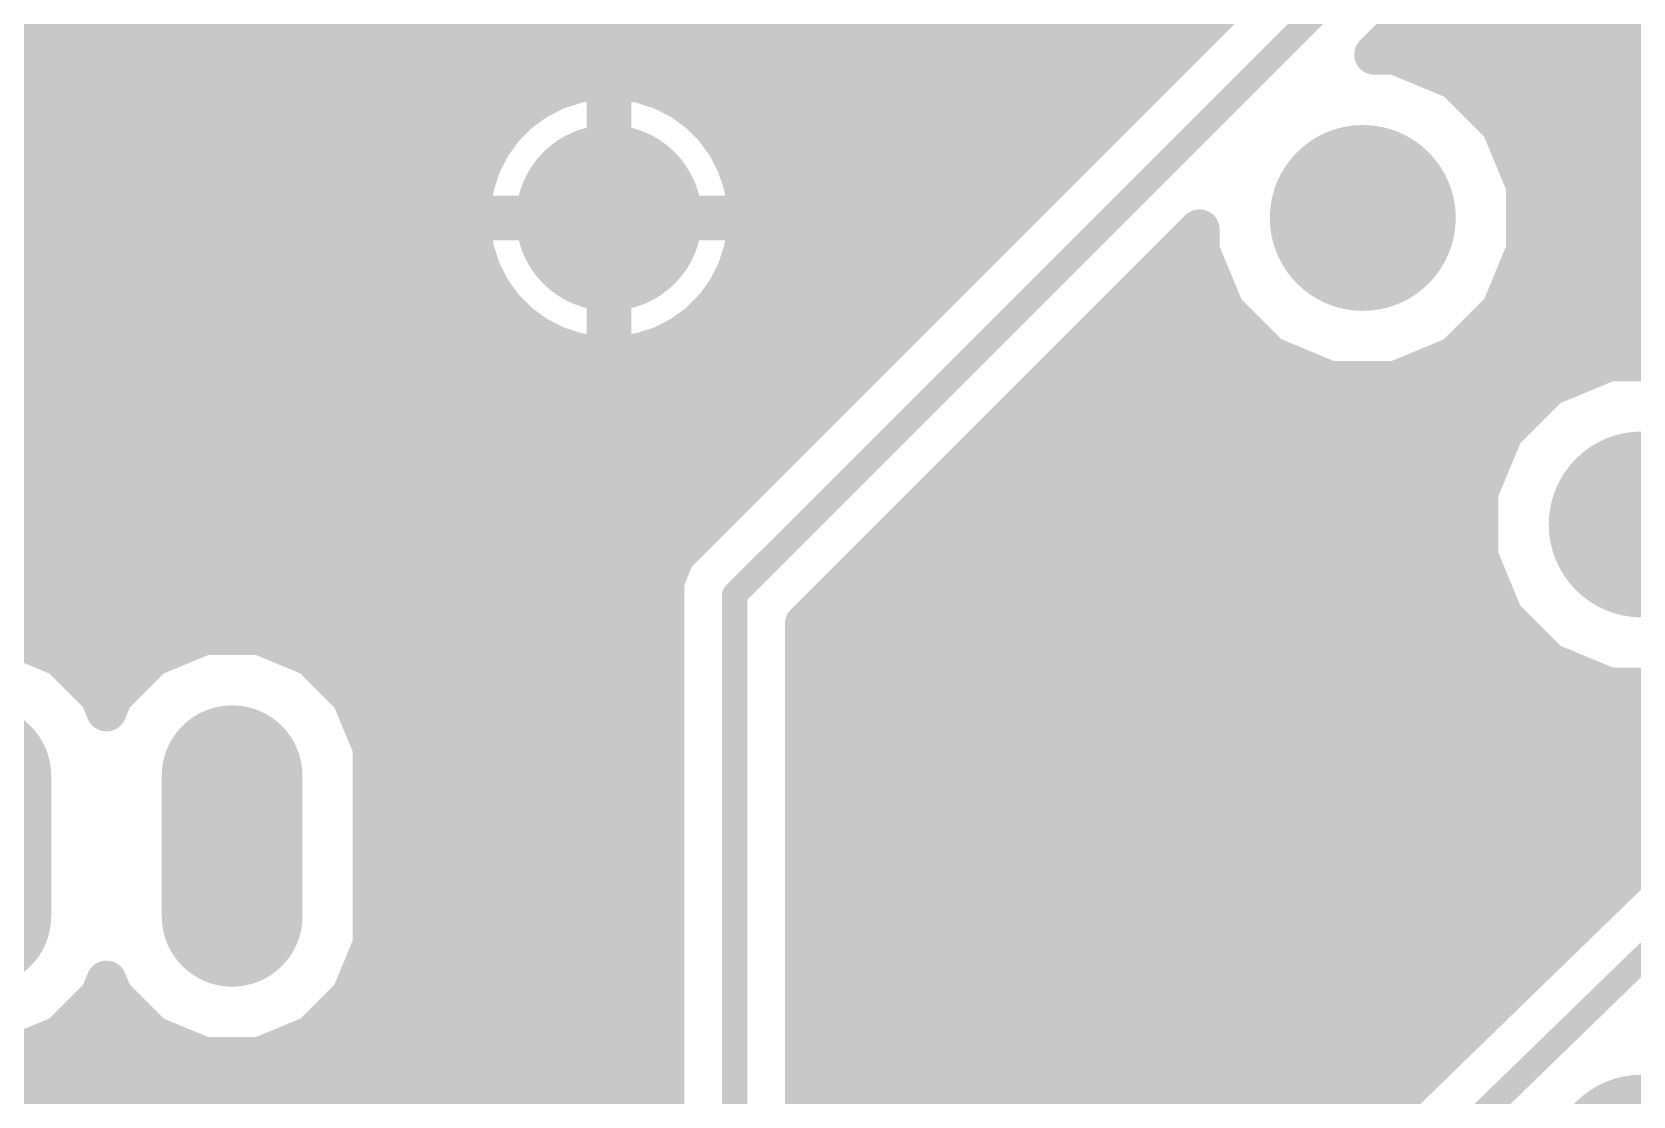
# Model space of a CAD drawing. Extents: x -0.2 to 78.9, y -2.7 to 86.6.
# Drawn here: x 51.32 to 67.5, y 60.97 to 71.73 of the extents above; entities that cross this region are included whole.
import ezdxf

# ---------------------------------------------------------------- set-up
doc = ezdxf.new("R2010")
doc.units = 0
doc.layers.add('16', color=174, linetype='CONTINUOUS')
doc.layers.add('17', color=94, linetype='CONTINUOUS')

# ---------------------------------------------------------------- blocks, each defined once
blk = doc.blocks.new('ROUNDP')
at = {"const_width": 0.5}
blk.add_lwpolyline([(0, -0.25, 1), (0, 0.25, 1), (0, -0.25)], format="xyb", dxfattribs=at)
blk = doc.blocks.new('LONGP100')
at = {"const_width": 1}
blk.add_lwpolyline([(-0.5, 0), (0.5, 0)], dxfattribs=at)
at = {"const_width": 0.5}
for points in [[(-0.5, 0.25, 1), (-0.5, -0.25)], [(0.5, -0.25, 1), (0.5, 0.25)]]:
    blk.add_lwpolyline(points, format="xyb", dxfattribs=at)

msp = doc.modelspace()

# ---------------------------------------------------------------- linework, layer by layer
at = {"layer": '16'}
for points, const_width in [([(58.42, 66.04), (69.85, 77.47)], 0.254), ([(68.4276, 77.0533), (58.0171, 66.6428)], 0.4064), ([(64.8865, 71.5009), (68.4276, 75.042)], 0.4064), ([(14.5185, 71.9328), (63.3071, 71.9328)], 0.4064), ([(65.3184, 71.9328), (78.0796, 71.9328)], 0.4064), ([(14.1223, 71.5264), (62.9007, 71.5264)], 0.4064), ([(65.0984, 71.5009), (64.8865, 71.5009)], 0.4064), ([(64.912, 71.5264), (78.0796, 71.5264)], 0.4064), ([(65.7052, 71.2496), (65.0984, 71.5009)], 0.4064), ([(56.8228, 71.2125), (56.6137, 71.1446)], 0.4064), ([(57.04, 71.2469), (56.8228, 71.2125)], 0.4064), ([(57.128, 71.2469), (57.04, 71.2469)], 0.4064), ([(57.128, 69.8724), (57.128, 71.2469)], 0.4064), ([(57.1718, 71.2469), (57.1718, 69.8724)], 0.4064), ([(57.2599, 71.2469), (57.1718, 71.2469)], 0.4064), ([(57.4771, 71.2125), (57.2599, 71.2469)], 0.4064), ([(57.6862, 71.1446), (57.4771, 71.2125)], 0.4064), ([(66.1696, 70.7852), (65.7052, 71.2496)], 0.4064), ([(14.1223, 71.12), (56.5655, 71.12)], 0.4064), ([(56.4178, 71.0447), (56.2399, 70.9155)], 0.4064), ([(56.6137, 71.1446), (56.4178, 71.0447)], 0.4064), ([(57.128, 71.12), (57.1718, 71.12)], 0.4064), ([(57.8821, 71.0447), (57.6862, 71.1446)], 0.4064), ([(57.7345, 71.12), (62.4943, 71.12)], 0.4064), ([(58.06, 70.9155), (57.8821, 71.0447)], 0.4064), ([(65.8348, 71.12), (78.0796, 71.12)], 0.4064), ([(56.2399, 70.9155), (56.0844, 70.76)], 0.4064), ([(58.2155, 70.76), (58.06, 70.9155)], 0.4064), ([(14.1223, 70.7136), (56.0508, 70.7136)], 0.4064), ([(56.0844, 70.76), (55.9552, 70.5821)], 0.4064), ([(57.128, 70.7136), (57.1718, 70.7136)], 0.4064), ([(58.3447, 70.5821), (58.2155, 70.76)], 0.4064), ([(58.2492, 70.7136), (62.0879, 70.7136)], 0.4064), ([(66.4209, 70.1784), (66.1696, 70.7852)], 0.4064), ([(66.1993, 70.7136), (78.0796, 70.7136)], 0.4064), ([(55.9552, 70.5821), (55.8553, 70.3862)], 0.4064), ([(58.4446, 70.3862), (58.3447, 70.5821)], 0.4064), ([(55.8553, 70.3862), (55.7874, 70.1771)], 0.4064), ([(58.5125, 70.1771), (58.4446, 70.3862)], 0.4064), ([(13.8987, 70.3072), (55.8297, 70.3072)], 0.4064), ([(57.128, 70.3072), (57.1718, 70.3072)], 0.4064), ([(58.4703, 70.3072), (61.6815, 70.3072)], 0.4064), ([(66.3676, 70.3072), (78.0796, 70.3072)], 0.4064), ([(55.7874, 70.1771), (55.753, 69.9599)], 0.4064), ([(58.5469, 69.9599), (58.5125, 70.1771)], 0.4064), ([(66.4209, 69.5215), (66.4209, 70.1784)], 0.4064), ([(13.4923, 69.9008), (55.753, 69.9008)], 0.4064), ([(55.753, 69.9599), (55.753, 69.8718)], 0.4064), ([(57.128, 69.9008), (57.1718, 69.9008)], 0.4064), ([(58.5469, 69.8718), (58.5469, 69.9599)], 0.4064), ([(58.5469, 69.9008), (61.2751, 69.9008)], 0.4064), ([(66.4209, 69.9008), (78.0796, 69.9008)], 0.4064), ([(55.753, 69.8718), (57.1275, 69.8718)], 0.4064), ([(57.1275, 69.828), (55.753, 69.828)], 0.4064), ([(55.753, 69.828), (55.753, 69.74)], 0.4064), ([(55.753, 69.74), (55.7874, 69.5228)], 0.4064), ([(57.1275, 69.8718), (57.1275, 69.828)], 0.4064), ([(57.1718, 69.8724), (57.128, 69.8724)], 0.4064), ([(57.128, 68.453), (57.128, 69.8275)], 0.4064), ([(57.128, 69.8275), (57.1718, 69.8275)], 0.4064), ([(57.1718, 69.8275), (57.1718, 68.453)], 0.4064), ([(57.1724, 69.828), (57.1724, 69.8718)], 0.4064), ([(57.1724, 69.8718), (58.5469, 69.8718)], 0.4064), ([(58.5469, 69.828), (57.1724, 69.828)], 0.4064), ([(57.15, 59.69), (57.15, 69.85)], 0.254), ([(58.5125, 69.5228), (58.5469, 69.74)], 0.4064), ([(58.5469, 69.74), (58.5469, 69.828)], 0.4064), ([(59.1311, 65.7454), (63.119, 69.7334)], 0.4064), ([(63.119, 69.7334), (63.119, 69.5215)], 0.4064), ([(0.6603, 69.4944), (55.7966, 69.4944)], 0.4064), ([(55.7874, 69.5228), (55.8553, 69.3137)], 0.4064), ([(57.128, 69.4944), (57.1718, 69.4944)], 0.4064), ([(58.4446, 69.3137), (58.5125, 69.5228)], 0.4064), ([(58.5032, 69.4944), (60.8687, 69.4944)], 0.4064), ([(62.88, 69.4944), (63.1302, 69.4944)], 0.4064), ([(63.119, 69.5215), (63.3703, 68.9147)], 0.4064), ([(66.1696, 68.9147), (66.4209, 69.5215)], 0.4064), ([(66.4096, 69.4944), (78.0796, 69.4944)], 0.4064), ([(55.8553, 69.3137), (55.9552, 69.1178)], 0.4064), ([(58.3447, 69.1178), (58.4446, 69.3137)], 0.4064), ([(0.6603, 69.088), (55.9768, 69.088)], 0.4064), ([(55.9552, 69.1178), (56.0844, 68.9399)], 0.4064), ([(57.128, 69.088), (57.1718, 69.088)], 0.4064), ([(58.2155, 68.9399), (58.3447, 69.1178)], 0.4064), ([(58.323, 69.088), (60.4623, 69.088)], 0.4064), ([(62.4736, 69.088), (63.2985, 69.088)], 0.4064), ([(66.2413, 69.088), (78.0796, 69.088)], 0.4064), ([(56.0844, 68.9399), (56.2399, 68.7844)], 0.4064), ([(58.06, 68.7844), (58.2155, 68.9399)], 0.4064), ([(63.3703, 68.9147), (63.8347, 68.4503)], 0.4064), ([(65.7052, 68.4503), (66.1696, 68.9147)], 0.4064), ([(56.2399, 68.7844), (56.4178, 68.6552)], 0.4064), ([(57.8821, 68.6552), (58.06, 68.7844)], 0.4064), ([(0.6603, 68.6816), (56.3814, 68.6816)], 0.4064), ([(56.4178, 68.6552), (56.6137, 68.5553)], 0.4064), ([(57.128, 68.6816), (57.1718, 68.6816)], 0.4064), ([(57.6862, 68.5553), (57.8821, 68.6552)], 0.4064), ([(57.9184, 68.6816), (60.0559, 68.6816)], 0.4064), ([(62.0672, 68.6816), (63.6034, 68.6816)], 0.4064), ([(65.9365, 68.6816), (78.0796, 68.6816)], 0.4064), ([(56.6137, 68.5553), (56.8228, 68.4874)], 0.4064), ([(56.8228, 68.4874), (57.04, 68.453)], 0.4064), ([(57.04, 68.453), (57.128, 68.453)], 0.4064), ([(57.1718, 68.453), (57.2599, 68.453)], 0.4064), ([(57.2599, 68.453), (57.4771, 68.4874)], 0.4064), ([(57.4771, 68.4874), (57.6862, 68.5553)], 0.4064), ([(63.8347, 68.4503), (64.4415, 68.199)], 0.4064), ([(65.0984, 68.199), (65.7052, 68.4503)], 0.4064), ([(0.6603, 68.2752), (59.6495, 68.2752)], 0.4064), ([(61.6608, 68.2752), (64.2575, 68.2752)], 0.4064), ([(65.2823, 68.2752), (66.9545, 68.2752)], 0.4064), ([(67.2609, 68.4021), (66.6541, 68.1508)], 0.4064), ([(67.9178, 68.4021), (67.2609, 68.4021)], 0.4064), ([(64.4415, 68.199), (65.0984, 68.199)], 0.4064), ([(66.6541, 68.1508), (66.1897, 67.6864)], 0.4064), ([(0.6603, 67.8688), (59.2431, 67.8688)], 0.4064), ([(61.2544, 67.8688), (66.3721, 67.8688)], 0.4064), ([(66.1897, 67.6864), (65.9384, 67.0796)], 0.4064), ([(6.6952, 67.4624), (58.8367, 67.4624)], 0.4064), ([(60.848, 67.4624), (66.097, 67.4624)], 0.4064), ([(6.8071, 67.056), (58.4303, 67.056)], 0.4064), ([(60.4416, 67.056), (65.9384, 67.056)], 0.4064), ([(65.9384, 67.0796), (65.9384, 66.4227)], 0.4064), ([(33.4064, 66.6496), (58.0239, 66.6496)], 0.4064), ([(58.0171, 66.6428), (57.8171, 66.4428)], 0.4064), ([(60.0352, 66.6496), (65.9384, 66.6496)], 0.4064), ([(62.23, 57.15), (72.1106, 66.7512)], 0.254), ([(57.8171, 66.4428), (57.7088, 66.1814)], 0.4064), ([(65.9384, 66.4227), (66.1897, 65.8159)], 0.4064), ([(33.8224, 66.2432), (57.7345, 66.2432)], 0.4064), ([(57.7088, 66.1814), (57.7088, 41.9627)], 0.4064), ([(59.6288, 66.2432), (66.0127, 66.2432)], 0.4064), ([(70.5436, 66.22), (61.832, 57.7548)], 0.4064), ([(34.2288, 65.8368), (57.7088, 65.8368)], 0.4064), ([(58.42, 41.91), (58.42, 66.04)], 0.254), ([(59.2224, 65.8368), (66.181, 65.8368)], 0.4064), ([(59.1311, 42.3126), (59.1311, 65.7454)], 0.4064), ([(66.1897, 65.8159), (66.6541, 65.3515)], 0.4064), ([(51.6057, 65.417), (51.0829, 65.6335)], 0.4064), ([(53.057, 65.6335), (52.5342, 65.417)], 0.4064), ([(53.6229, 65.6335), (53.057, 65.6335)], 0.4064), ([(54.1457, 65.417), (53.6229, 65.6335)], 0.4064), ([(51.5734, 65.4304), (52.5666, 65.4304)], 0.4064), ([(52.0058, 65.0169), (51.6057, 65.417)], 0.4064), ([(52.5342, 65.417), (52.1341, 65.0169)], 0.4064), ([(54.1134, 65.4304), (57.7088, 65.4304)], 0.4064), ([(54.5458, 65.0169), (54.1457, 65.417)], 0.4064), ([(59.1311, 65.4304), (66.5752, 65.4304)], 0.4064), ([(66.6541, 65.3515), (67.2609, 65.1002)], 0.4064), ([(51.9987, 65.024), (52.1412, 65.024)], 0.4064), ([(54.5387, 65.024), (57.7088, 65.024)], 0.4064), ([(59.1311, 65.024), (69.3128, 65.024)], 0.4064), ([(67.2609, 65.1002), (67.9178, 65.1002)], 0.4064), ([(52.07, 64.8619), (52.0058, 65.0169)], 0.4064), ([(52.1341, 65.0169), (52.07, 64.8619)], 0.4064), ([(54.7623, 64.4941), (54.5458, 65.0169)], 0.4064), ([(54.7112, 64.6176), (57.7088, 64.6176)], 0.4064), ([(59.1311, 64.6176), (68.8946, 64.6176)], 0.4064), ([(54.7623, 62.5058), (54.7623, 64.4941)], 0.4064), ([(54.7623, 64.2112), (57.7088, 64.2112)], 0.4064), ([(59.1311, 64.2112), (68.4764, 64.2112)], 0.4064), ([(54.7623, 63.8048), (57.7088, 63.8048)], 0.4064), ([(59.1311, 63.8048), (68.0581, 63.8048)], 0.4064), ([(54.7623, 63.3984), (57.7088, 63.3984)], 0.4064), ([(59.1311, 63.3984), (67.6399, 63.3984)], 0.4064), ([(54.7623, 62.992), (57.7088, 62.992)], 0.4064), ([(59.1311, 62.992), (67.2217, 62.992)], 0.4064), ([(54.5458, 61.983), (54.7623, 62.5058)], 0.4064), ([(54.7623, 62.5856), (57.7088, 62.5856)], 0.4064), ([(59.1311, 62.5856), (66.8035, 62.5856)], 0.4064), ([(52.0058, 61.983), (52.07, 62.138)], 0.4064), ([(52.07, 62.138), (52.1341, 61.983)], 0.4064), ([(54.627, 62.1792), (57.7088, 62.1792)], 0.4064), ([(59.1311, 62.1792), (66.3852, 62.1792)], 0.4064), ([(51.6057, 61.5829), (52.0058, 61.983)], 0.4064), ([(52.1341, 61.983), (52.5342, 61.5829)], 0.4064), ([(54.1457, 61.5829), (54.5458, 61.983)], 0.4064), ([(51.7956, 61.7728), (52.3443, 61.7728)], 0.4064), ([(54.3356, 61.7728), (57.7088, 61.7728)], 0.4064), ([(59.1311, 61.7728), (65.967, 61.7728)], 0.4064), ([(51.0829, 61.3664), (51.6057, 61.5829)], 0.4064), ([(52.5342, 61.5829), (53.057, 61.3664)], 0.4064), ([(53.6229, 61.3664), (54.1457, 61.5829)], 0.4064), ([(51.0829, 61.3664), (53.057, 61.3664)], 0.4064), ([(53.057, 61.3664), (53.6229, 61.3664)], 0.4064), ([(53.6229, 61.3664), (57.7088, 61.3664)], 0.4064), ([(59.1311, 61.3664), (65.5488, 61.3664)], 0.4064), ([(49.2656, 60.96), (57.7088, 60.96)], 0.4064), ([(59.1311, 60.96), (65.1305, 60.96)], 0.4064)]:
    msp.add_lwpolyline(points, dxfattribs=dict(at, const_width=const_width))
for points, const_width in [([(63.3071, 71.8312, 1), (63.3071, 72.0344)], 0.2032), ([(65.3184, 72.0344, 1), (65.3184, 71.8312)], 0.2032), ([(62.9007, 71.4248, 1), (62.9007, 71.628)], 0.2032), ([(64.8865, 71.6025, 1), (64.8865, 71.3993)], 0.2032), ([(64.912, 71.628, 1), (64.912, 71.4248)], 0.2032), ([(65.1373, 71.5948, 1), (65.0595, 71.407)], 0.2032), ([(65.0984, 71.3993, 1), (65.0984, 71.6025)], 0.2032), ([(64.8147, 71.5727, 1), (64.9583, 71.4291)], 0.2032), ([(56.8069, 71.3128, 1), (56.8387, 71.1122)], 0.2032), ([(56.8542, 71.1159, 1), (56.7914, 71.3091)], 0.2032), ([(57.04, 71.3485, 1), (57.04, 71.1453)], 0.2032), ([(57.0559, 71.1466, 1), (57.0241, 71.3472)], 0.2032), ([(57.2296, 71.2469, 1), (57.0264, 71.2469)], 0.2032), ([(57.2734, 71.2469, 1), (57.0702, 71.2469)], 0.2032), ([(57.1718, 71.3485, 1), (57.1718, 71.1453)], 0.2032), ([(57.128, 71.1453, 1), (57.128, 71.3485)], 0.2032), ([(57.2758, 71.3472, 1), (57.244, 71.1466)], 0.2032), ([(57.2599, 71.1453, 1), (57.2599, 71.3485)], 0.2032), ([(57.5085, 71.3091, 1), (57.4457, 71.1159)], 0.2032), ([(57.4612, 71.1122, 1), (57.493, 71.3128)], 0.2032), ([(65.777, 71.3214, 1), (65.6334, 71.1778)], 0.2032), ([(65.6663, 71.1557, 1), (65.7441, 71.3435)], 0.2032), ([(56.3716, 71.1352, 1), (56.464, 70.9542)], 0.2032), ([(56.4775, 70.9625, 1), (56.3581, 71.1269)], 0.2032), ([(56.5823, 71.2412, 1), (56.6451, 71.048)], 0.2032), ([(56.5655, 71.0184, 1), (56.5655, 71.2216)], 0.2032), ([(56.6599, 71.0541, 1), (56.5675, 71.2351)], 0.2032), ([(57.128, 71.2216, 1), (57.128, 71.0184)], 0.2032), ([(57.1718, 71.0184, 1), (57.1718, 71.2216)], 0.2032), ([(57.7324, 71.2351, 1), (57.64, 71.0541)], 0.2032), ([(57.7345, 71.2216, 1), (57.7345, 71.0184)], 0.2032), ([(57.6548, 71.048, 1), (57.7176, 71.2412)], 0.2032), ([(57.9418, 71.1269, 1), (57.8224, 70.9625)], 0.2032), ([(57.8359, 70.9542, 1), (57.9283, 71.1352)], 0.2032), ([(62.4943, 71.0184, 1), (62.4943, 71.2216)], 0.2032), ([(65.8348, 71.2216, 1), (65.8348, 71.0184)], 0.2032), ([(56.1802, 70.9977, 1), (56.2996, 70.8333)], 0.2032), ([(56.3117, 70.8437, 1), (56.1681, 70.9873)], 0.2032), ([(58.1318, 70.9873, 1), (57.9882, 70.8437)], 0.2032), ([(58.0003, 70.8333, 1), (58.1197, 70.9977)], 0.2032), ([(56.0126, 70.8318, 1), (56.1562, 70.6882)], 0.2032), ([(56.1666, 70.7003, 1), (56.0022, 70.8197)], 0.2032), ([(56.0508, 70.612, 1), (56.0508, 70.8152)], 0.2032), ([(57.128, 70.8152, 1), (57.128, 70.612)], 0.2032), ([(57.1718, 70.612, 1), (57.1718, 70.8152)], 0.2032), ([(58.2977, 70.8197, 1), (58.1333, 70.7003)], 0.2032), ([(58.1437, 70.6882, 1), (58.2873, 70.8318)], 0.2032), ([(58.2492, 70.8152, 1), (58.2492, 70.612)], 0.2032), ([(62.0879, 70.612, 1), (62.0879, 70.8152)], 0.2032), ([(66.2635, 70.8241, 1), (66.0757, 70.7463)], 0.2032), ([(66.1993, 70.8152, 1), (66.1993, 70.612)], 0.2032), ([(66.0978, 70.7134, 1), (66.2414, 70.857)], 0.2032), ([(55.873, 70.6418, 1), (56.0374, 70.5224)], 0.2032), ([(56.0457, 70.5359, 1), (55.8647, 70.6283)], 0.2032), ([(58.4352, 70.6283, 1), (58.2542, 70.5359)], 0.2032), ([(58.2625, 70.5224, 1), (58.4269, 70.6418)], 0.2032), ([(55.9519, 70.3548, 1), (55.7587, 70.4176)], 0.2032), ([(58.5412, 70.4176, 1), (58.348, 70.3548)], 0.2032), ([(55.7648, 70.4324, 1), (55.9458, 70.34)], 0.2032), ([(55.8297, 70.2056, 1), (55.8297, 70.4088)], 0.2032), ([(57.128, 70.4088, 1), (57.128, 70.2056)], 0.2032), ([(57.1718, 70.2056, 1), (57.1718, 70.4088)], 0.2032), ([(58.3541, 70.34, 1), (58.5351, 70.4324)], 0.2032), ([(58.4703, 70.4088, 1), (58.4703, 70.2056)], 0.2032), ([(61.6815, 70.2056, 1), (61.6815, 70.4088)], 0.2032), ([(66.3676, 70.4088, 1), (66.3676, 70.2056)], 0.2032), ([(55.6908, 70.2085, 1), (55.884, 70.1457)], 0.2032), ([(55.8877, 70.1612, 1), (55.6871, 70.193)], 0.2032), ([(58.6128, 70.193, 1), (58.4122, 70.1612)], 0.2032), ([(58.4159, 70.1457, 1), (58.6091, 70.2085)], 0.2032), ([(66.5225, 70.1784, 1), (66.3193, 70.1784)], 0.2032), ([(66.327, 70.1395, 1), (66.5148, 70.2173)], 0.2032), ([(55.8546, 69.9599, 1), (55.6514, 69.9599)], 0.2032), ([(55.6527, 69.9758, 1), (55.8533, 69.944)], 0.2032), ([(55.753, 69.7992, 1), (55.753, 70.0024)], 0.2032), ([(57.128, 70.0024, 1), (57.128, 69.7992)], 0.2032), ([(57.1718, 69.7992, 1), (57.1718, 70.0024)], 0.2032), ([(58.6485, 69.9599, 1), (58.4453, 69.9599)], 0.2032), ([(58.5469, 70.0024, 1), (58.5469, 69.7992)], 0.2032), ([(58.4466, 69.944, 1), (58.6472, 69.9758)], 0.2032), ([(61.2751, 69.7992, 1), (61.2751, 70.0024)], 0.2032), ([(66.4209, 70.0024, 1), (66.4209, 69.7992)], 0.2032), ([(55.753, 69.9734, 1), (55.753, 69.7702)], 0.2032), ([(55.753, 69.9296, 1), (55.753, 69.7264)], 0.2032), ([(55.8546, 69.828, 1), (55.6514, 69.828)], 0.2032), ([(55.6514, 69.8718, 1), (55.8546, 69.8718)], 0.2032), ([(55.8533, 69.7559, 1), (55.6527, 69.7241)], 0.2032), ([(57.2291, 69.8718, 1), (57.0259, 69.8718)], 0.2032), ([(57.0259, 69.828, 1), (57.2291, 69.828)], 0.2032), ([(57.128, 69.974, 1), (57.128, 69.7708)], 0.2032), ([(57.2296, 69.8275, 1), (57.0264, 69.8275)], 0.2032), ([(57.128, 69.9291, 1), (57.128, 69.7259)], 0.2032), ([(57.0264, 69.8724, 1), (57.2296, 69.8724)], 0.2032), ([(57.2734, 69.8275, 1), (57.0702, 69.8275)], 0.2032), ([(57.0702, 69.8724, 1), (57.2734, 69.8724)], 0.2032), ([(57.274, 69.8718, 1), (57.0708, 69.8718)], 0.2032), ([(57.1724, 69.9734, 1), (57.1724, 69.7702)], 0.2032), ([(57.1724, 69.9296, 1), (57.1724, 69.7264)], 0.2032), ([(57.0708, 69.828, 1), (57.274, 69.828)], 0.2032), ([(57.2135, 69.85, 1), (57.0865, 69.85)], 0.127), ([(57.1275, 69.7702, 1), (57.1275, 69.9734)], 0.2032), ([(57.1275, 69.7264, 1), (57.1275, 69.9296)], 0.2032), ([(57.1718, 69.7708, 1), (57.1718, 69.974)], 0.2032), ([(57.1718, 69.7259, 1), (57.1718, 69.9291)], 0.2032), ([(58.6485, 69.828, 1), (58.4453, 69.828)], 0.2032), ([(58.4453, 69.8718, 1), (58.6485, 69.8718)], 0.2032), ([(58.6472, 69.7241, 1), (58.4466, 69.7559)], 0.2032), ([(58.5469, 69.7702, 1), (58.5469, 69.9734)], 0.2032), ([(58.5469, 69.7264, 1), (58.5469, 69.9296)], 0.2032), ([(63.2206, 69.7334, 1), (63.0174, 69.7334)], 0.2032), ([(63.1908, 69.6616, 1), (63.0472, 69.8052)], 0.2032), ([(55.6514, 69.74, 1), (55.8546, 69.74)], 0.2032), ([(58.4453, 69.74, 1), (58.6485, 69.74)], 0.2032), ([(55.884, 69.5542, 1), (55.6908, 69.4914)], 0.2032), ([(55.6871, 69.5069, 1), (55.8877, 69.5387)], 0.2032), ([(55.7966, 69.3928, 1), (55.7966, 69.596)], 0.2032), ([(57.128, 69.596, 1), (57.128, 69.3928)], 0.2032), ([(57.1718, 69.3928, 1), (57.1718, 69.596)], 0.2032), ([(58.5032, 69.596, 1), (58.5032, 69.3928)], 0.2032), ([(58.4122, 69.5387, 1), (58.6128, 69.5069)], 0.2032), ([(58.6091, 69.4914, 1), (58.4159, 69.5542)], 0.2032), ([(60.8687, 69.3928, 1), (60.8687, 69.596)], 0.2032), ([(62.88, 69.596, 1), (62.88, 69.3928)], 0.2032), ([(63.2129, 69.5604, 1), (63.0251, 69.4826)], 0.2032), ([(63.0174, 69.5215, 1), (63.2206, 69.5215)], 0.2032), ([(63.1302, 69.3928, 1), (63.1302, 69.596)], 0.2032), ([(66.4096, 69.596, 1), (66.4096, 69.3928)], 0.2032), ([(66.3193, 69.5215, 1), (66.5225, 69.5215)], 0.2032), ([(66.5148, 69.4826, 1), (66.327, 69.5604)], 0.2032), ([(55.9458, 69.3599, 1), (55.7648, 69.2675)], 0.2032), ([(55.7587, 69.2823, 1), (55.9519, 69.3451)], 0.2032), ([(58.348, 69.3451, 1), (58.5412, 69.2823)], 0.2032), ([(58.5351, 69.2675, 1), (58.3541, 69.3599)], 0.2032), ([(56.0374, 69.1775, 1), (55.873, 69.0581)], 0.2032), ([(55.9768, 68.9864, 1), (55.9768, 69.1896)], 0.2032), ([(57.128, 69.1896, 1), (57.128, 68.9864)], 0.2032), ([(57.1718, 68.9864, 1), (57.1718, 69.1896)], 0.2032), ([(58.323, 69.1896, 1), (58.323, 68.9864)], 0.2032), ([(58.4269, 69.0581, 1), (58.2625, 69.1775)], 0.2032), ([(60.4623, 68.9864, 1), (60.4623, 69.1896)], 0.2032), ([(62.4736, 69.1896, 1), (62.4736, 68.9864)], 0.2032), ([(63.2985, 68.9864, 1), (63.2985, 69.1896)], 0.2032), ([(66.2413, 69.1896, 1), (66.2413, 68.9864)], 0.2032), ([(55.8647, 69.0716, 1), (56.0457, 69.164)], 0.2032), ([(56.1562, 69.0117, 1), (56.0126, 68.8681)], 0.2032), ([(58.2873, 68.8681, 1), (58.1437, 69.0117)], 0.2032), ([(58.2542, 69.164, 1), (58.4352, 69.0716)], 0.2032), ([(63.4421, 68.9865, 1), (63.2985, 68.8429)], 0.2032), ([(66.2414, 68.8429, 1), (66.0978, 68.9865)], 0.2032), ([(56.0022, 68.8802, 1), (56.1666, 68.9996)], 0.2032), ([(56.2996, 68.8666, 1), (56.1802, 68.7022)], 0.2032), ([(56.1681, 68.7126, 1), (56.3117, 68.8562)], 0.2032), ([(57.9882, 68.8562, 1), (58.1318, 68.7126)], 0.2032), ([(58.1197, 68.7022, 1), (58.0003, 68.8666)], 0.2032), ([(58.1333, 68.9996, 1), (58.2977, 68.8802)], 0.2032), ([(63.2764, 68.8758, 1), (63.4642, 68.9536)], 0.2032), ([(66.0757, 68.9536, 1), (66.2635, 68.8758)], 0.2032), ([(56.464, 68.7457, 1), (56.3716, 68.5647)], 0.2032), ([(56.3581, 68.573, 1), (56.4775, 68.7374)], 0.2032), ([(56.3814, 68.58, 1), (56.3814, 68.7832)], 0.2032), ([(57.128, 68.7832, 1), (57.128, 68.58)], 0.2032), ([(57.1718, 68.58, 1), (57.1718, 68.7832)], 0.2032), ([(57.8224, 68.7374, 1), (57.9418, 68.573)], 0.2032), ([(57.9184, 68.7832, 1), (57.9184, 68.58)], 0.2032), ([(57.9283, 68.5647, 1), (57.8359, 68.7457)], 0.2032), ([(60.0559, 68.58, 1), (60.0559, 68.7832)], 0.2032), ([(62.0672, 68.7832, 1), (62.0672, 68.58)], 0.2032), ([(63.6034, 68.58, 1), (63.6034, 68.7832)], 0.2032), ([(65.9365, 68.7832, 1), (65.9365, 68.58)], 0.2032), ([(56.6451, 68.6519, 1), (56.5823, 68.4587)], 0.2032), ([(56.5675, 68.4648, 1), (56.6599, 68.6458)], 0.2032), ([(56.8387, 68.5877, 1), (56.8069, 68.3871)], 0.2032), ([(56.7914, 68.3908, 1), (56.8542, 68.584)], 0.2032), ([(57.04, 68.5546, 1), (57.04, 68.3514)], 0.2032), ([(57.0241, 68.3527, 1), (57.0559, 68.5533)], 0.2032), ([(57.1718, 68.5546, 1), (57.1718, 68.3514)], 0.2032), ([(57.128, 68.3514, 1), (57.128, 68.5546)], 0.2032), ([(57.244, 68.5533, 1), (57.2758, 68.3527)], 0.2032), ([(57.2599, 68.3514, 1), (57.2599, 68.5546)], 0.2032), ([(57.4457, 68.584, 1), (57.5085, 68.3908)], 0.2032), ([(57.493, 68.3871, 1), (57.4612, 68.5877)], 0.2032), ([(57.64, 68.6458, 1), (57.7324, 68.4648)], 0.2032), ([(57.7176, 68.4587, 1), (57.6548, 68.6519)], 0.2032), ([(63.8736, 68.5442, 1), (63.7958, 68.3564)], 0.2032), ([(63.7629, 68.3785, 1), (63.9065, 68.5221)], 0.2032), ([(65.6334, 68.5221, 1), (65.777, 68.3785)], 0.2032), ([(65.7441, 68.3564, 1), (65.6663, 68.5442)], 0.2032), ([(57.0264, 68.453, 1), (57.2296, 68.453)], 0.2032), ([(57.0702, 68.453, 1), (57.2734, 68.453)], 0.2032), ([(59.6495, 68.1736, 1), (59.6495, 68.3768)], 0.2032), ([(61.6608, 68.3768, 1), (61.6608, 68.1736)], 0.2032), ([(64.2575, 68.1736, 1), (64.2575, 68.3768)], 0.2032), ([(65.2823, 68.3768, 1), (65.2823, 68.1736)], 0.2032), ([(66.9545, 68.1736, 1), (66.9545, 68.3768)], 0.2032), ([(67.2609, 68.5037, 1), (67.2609, 68.3005)], 0.2032), ([(67.2998, 68.3082, 1), (67.222, 68.496)], 0.2032), ([(64.4415, 68.3006, 1), (64.4415, 68.0974)], 0.2032), ([(64.4026, 68.1051, 1), (64.4804, 68.2929)], 0.2032), ([(65.0595, 68.2929, 1), (65.1373, 68.1051)], 0.2032), ([(65.0984, 68.0974, 1), (65.0984, 68.3006)], 0.2032), ([(66.6152, 68.2447, 1), (66.693, 68.0569)], 0.2032), ([(66.7259, 68.079, 1), (66.5823, 68.2226)], 0.2032), ([(59.2431, 67.7672, 1), (59.2431, 67.9704)], 0.2032), ([(61.2544, 67.9704, 1), (61.2544, 67.7672)], 0.2032), ([(66.3721, 67.7672, 1), (66.3721, 67.9704)], 0.2032), ([(66.1179, 67.7582, 1), (66.2615, 67.6146)], 0.2032), ([(66.2836, 67.6475, 1), (66.0958, 67.7253)], 0.2032), ([(58.8367, 67.3608, 1), (58.8367, 67.564)], 0.2032), ([(60.848, 67.564, 1), (60.848, 67.3608)], 0.2032), ([(66.097, 67.3608, 1), (66.097, 67.564)], 0.2032), ([(58.4303, 66.9544, 1), (58.4303, 67.1576)], 0.2032), ([(60.4416, 67.1576, 1), (60.4416, 66.9544)], 0.2032), ([(66.04, 67.0796, 1), (65.8368, 67.0796)], 0.2032), ([(65.8445, 67.1185, 1), (66.0323, 67.0407)], 0.2032), ([(65.9384, 66.9544, 1), (65.9384, 67.1576)], 0.2032), ([(58.0889, 66.571, 1), (57.9453, 66.7146)], 0.2032), ([(58.0239, 66.548, 1), (58.0239, 66.7512)], 0.2032), ([(60.0352, 66.7512, 1), (60.0352, 66.548)], 0.2032), ([(65.9384, 66.548, 1), (65.9384, 66.7512)], 0.2032), ([(57.9453, 66.7146, 1), (58.0889, 66.571)], 0.2032), ([(57.7453, 66.5146, 1), (57.8889, 66.371)], 0.2032), ([(57.911, 66.4039, 1), (57.7232, 66.4817)], 0.2032), ([(66.0323, 66.4616, 1), (65.8445, 66.3838)], 0.2032), ([(65.8368, 66.4227, 1), (66.04, 66.4227)], 0.2032), ([(57.8104, 66.1814, 1), (57.6072, 66.1814)], 0.2032), ([(57.7345, 66.1416, 1), (57.7345, 66.3448)], 0.2032), ([(59.6288, 66.3448, 1), (59.6288, 66.1416)], 0.2032), ([(66.0127, 66.1416, 1), (66.0127, 66.3448)], 0.2032), ([(57.6149, 66.2203, 1), (57.8027, 66.1425)], 0.2032), ([(57.7088, 65.7352, 1), (57.7088, 65.9384)], 0.2032), ([(58.4835, 66.04, 1), (58.3565, 66.04)], 0.127), ([(58.3751, 66.0849, 1), (58.4649, 65.9951)], 0.127), ([(59.2224, 65.9384, 1), (59.2224, 65.7352)], 0.2032), ([(66.181, 65.7352, 1), (66.181, 65.9384)], 0.2032), ([(59.2327, 65.7454, 1), (59.0295, 65.7454)], 0.2032), ([(59.0593, 65.8172, 1), (59.2029, 65.6736)], 0.2032), ([(66.2615, 65.8877, 1), (66.1179, 65.7441)], 0.2032), ([(66.0958, 65.777, 1), (66.2836, 65.8548)], 0.2032), ([(53.057, 65.7351, 1), (53.057, 65.5319)], 0.2032), ([(53.0959, 65.5396, 1), (53.0181, 65.7274)], 0.2032), ([(53.6618, 65.7274, 1), (53.584, 65.5396)], 0.2032), ([(53.6229, 65.5319, 1), (53.6229, 65.7351)], 0.2032), ([(51.5734, 65.532, 1), (51.5734, 65.3288)], 0.2032), ([(51.6775, 65.4888, 1), (51.5339, 65.3452)], 0.2032), ([(51.5668, 65.3231, 1), (51.6446, 65.5109)], 0.2032), ([(52.4953, 65.5109, 1), (52.5731, 65.3231)], 0.2032), ([(52.606, 65.3452, 1), (52.4624, 65.4888)], 0.2032), ([(52.5666, 65.3288, 1), (52.5666, 65.532)], 0.2032), ([(54.1134, 65.532, 1), (54.1134, 65.3288)], 0.2032), ([(54.2175, 65.4888, 1), (54.0739, 65.3452)], 0.2032), ([(54.1068, 65.3231, 1), (54.1846, 65.5109)], 0.2032), ([(57.7088, 65.3288, 1), (57.7088, 65.532)], 0.2032), ([(59.1311, 65.532, 1), (59.1311, 65.3288)], 0.2032), ([(66.693, 65.4454, 1), (66.6152, 65.2576)], 0.2032), ([(66.5752, 65.3288, 1), (66.5752, 65.532)], 0.2032), ([(66.5823, 65.2797, 1), (66.7259, 65.4233)], 0.2032), ([(51.9987, 65.1256, 1), (51.9987, 64.9224)], 0.2032), ([(52.1412, 64.9224, 1), (52.1412, 65.1256)], 0.2032), ([(54.5387, 65.1256, 1), (54.5387, 64.9224)], 0.2032), ([(57.7088, 64.9224, 1), (57.7088, 65.1256)], 0.2032), ([(59.1311, 65.1256, 1), (59.1311, 64.9224)], 0.2032), ([(67.2609, 65.2018, 1), (67.2609, 64.9986)], 0.2032), ([(67.222, 65.0063, 1), (67.2998, 65.1941)], 0.2032), ([(52.0997, 65.0558, 1), (51.9119, 64.978)], 0.2032), ([(51.934, 64.9451, 1), (52.0776, 65.0887)], 0.2032), ([(52.0623, 65.0887, 1), (52.2059, 64.9451)], 0.2032), ([(52.228, 64.9781, 1), (52.0402, 65.0557)], 0.2032), ([(54.6397, 65.0558, 1), (54.4519, 64.978)], 0.2032), ([(54.474, 64.9451, 1), (54.6176, 65.0887)], 0.2032), ([(51.9761, 64.9007, 1), (52.1639, 64.8231)], 0.2032), ([(51.9761, 64.823, 1), (52.1639, 64.9008)], 0.2032), ([(54.7112, 64.7192, 1), (54.7112, 64.516)], 0.2032), ([(57.7088, 64.516, 1), (57.7088, 64.7192)], 0.2032), ([(59.1311, 64.7192, 1), (59.1311, 64.516)], 0.2032), ([(54.8639, 64.4941, 1), (54.6607, 64.4941)], 0.2032), ([(54.6684, 64.4552, 1), (54.8562, 64.533)], 0.2032), ([(54.7623, 64.3128, 1), (54.7623, 64.1096)], 0.2032), ([(57.7088, 64.1096, 1), (57.7088, 64.3128)], 0.2032), ([(59.1311, 64.3128, 1), (59.1311, 64.1096)], 0.2032), ([(54.7623, 63.9064, 1), (54.7623, 63.7032)], 0.2032), ([(57.7088, 63.7032, 1), (57.7088, 63.9064)], 0.2032), ([(59.1311, 63.9064, 1), (59.1311, 63.7032)], 0.2032), ([(54.7623, 63.5, 1), (54.7623, 63.2968)], 0.2032), ([(57.7088, 63.2968, 1), (57.7088, 63.5)], 0.2032), ([(59.1311, 63.5, 1), (59.1311, 63.2968)], 0.2032), ([(54.7623, 63.0936, 1), (54.7623, 62.8904)], 0.2032), ([(57.7088, 62.8904, 1), (57.7088, 63.0936)], 0.2032), ([(59.1311, 63.0936, 1), (59.1311, 62.8904)], 0.2032), ([(67.2217, 62.8904, 1), (67.2217, 63.0936)], 0.2032), ([(54.7623, 62.6872, 1), (54.7623, 62.484)], 0.2032), ([(54.8562, 62.4669, 1), (54.6684, 62.5447)], 0.2032), ([(57.7088, 62.484, 1), (57.7088, 62.6872)], 0.2032), ([(59.1311, 62.6872, 1), (59.1311, 62.484)], 0.2032), ([(66.8035, 62.484, 1), (66.8035, 62.6872)], 0.2032), ([(54.6607, 62.5058, 1), (54.8639, 62.5058)], 0.2032), ([(52.1639, 62.1768, 1), (51.9761, 62.0992)], 0.2032), ([(52.1639, 62.0991, 1), (51.9761, 62.1769)], 0.2032), ([(54.627, 62.2808, 1), (54.627, 62.0776)], 0.2032), ([(57.7088, 62.0776, 1), (57.7088, 62.2808)], 0.2032), ([(59.1311, 62.2808, 1), (59.1311, 62.0776)], 0.2032), ([(66.3852, 62.0776, 1), (66.3852, 62.2808)], 0.2032), ([(52.0776, 61.9112, 1), (51.934, 62.0548)], 0.2032), ([(52.2059, 62.0548, 1), (52.0623, 61.9112)], 0.2032), ([(54.6176, 61.9112, 1), (54.474, 62.0548)], 0.2032), ([(51.9119, 62.0219, 1), (52.0997, 61.9441)], 0.2032), ([(52.0402, 61.9442, 1), (52.228, 62.0218)], 0.2032), ([(54.4519, 62.0219, 1), (54.6397, 61.9441)], 0.2032), ([(51.7956, 61.8744, 1), (51.7956, 61.6712)], 0.2032), ([(52.3443, 61.6712, 1), (52.3443, 61.8744)], 0.2032), ([(54.3356, 61.8744, 1), (54.3356, 61.6712)], 0.2032), ([(57.7088, 61.6712, 1), (57.7088, 61.8744)], 0.2032), ([(59.1311, 61.8744, 1), (59.1311, 61.6712)], 0.2032), ([(65.967, 61.6712, 1), (65.967, 61.8744)], 0.2032), ([(51.5339, 61.6547, 1), (51.6775, 61.5111)], 0.2032), ([(51.6446, 61.489, 1), (51.5668, 61.6768)], 0.2032), ([(52.5731, 61.6768, 1), (52.4953, 61.489)], 0.2032), ([(52.4624, 61.5111, 1), (52.606, 61.6547)], 0.2032), ([(54.0739, 61.6547, 1), (54.2175, 61.5111)], 0.2032), ([(54.1846, 61.489, 1), (54.1068, 61.6768)], 0.2032), ([(53.057, 61.468, 1), (53.057, 61.2648)], 0.2032), ([(53.0181, 61.2725, 1), (53.0959, 61.4603)], 0.2032), ([(53.057, 61.2648, 1), (53.057, 61.468)], 0.2032), ([(53.6229, 61.468, 1), (53.6229, 61.2648)], 0.2032), ([(53.584, 61.4603, 1), (53.6618, 61.2725)], 0.2032), ([(53.6229, 61.2648, 1), (53.6229, 61.468)], 0.2032), ([(57.7088, 61.2648, 1), (57.7088, 61.468)], 0.2032), ([(59.1311, 61.468, 1), (59.1311, 61.2648)], 0.2032), ([(65.5488, 61.2648, 1), (65.5488, 61.468)], 0.2032), ([(57.7088, 60.8584, 1), (57.7088, 61.0616)], 0.2032), ([(59.1311, 61.0616, 1), (59.1311, 60.8584)], 0.2032), ([(65.1305, 60.8584, 1), (65.1305, 61.0616)], 0.2032)]:
    msp.add_lwpolyline(points, format="xyb", dxfattribs=dict(at, const_width=const_width))

# ---------------------------------------------------------------- block references
at = {"layer": '17', "xscale": 1.8796, "yscale": 1.8796}
for p in [(57.15, 69.85), (64.77, 69.85)]:
    msp.add_blockref('ROUNDP', p, dxfattribs=at)
at = {"layer": '17', "rotation": 90}
for name, p, xscale, yscale in [('ROUNDP', (67.5894, 66.7512), 1.8796, 1.8796), ('LONGP100', (50.8, 63.5), 1.4224, 1.4224), ('LONGP100', (53.34, 63.5), 1.4224, 1.4224), ('ROUNDP', (67.5894, 60.2488), 1.8796, 1.8796)]:
    msp.add_blockref(name, p, dxfattribs=dict(at, xscale=xscale, yscale=yscale))

doc.saveas('drawing.dxf')
